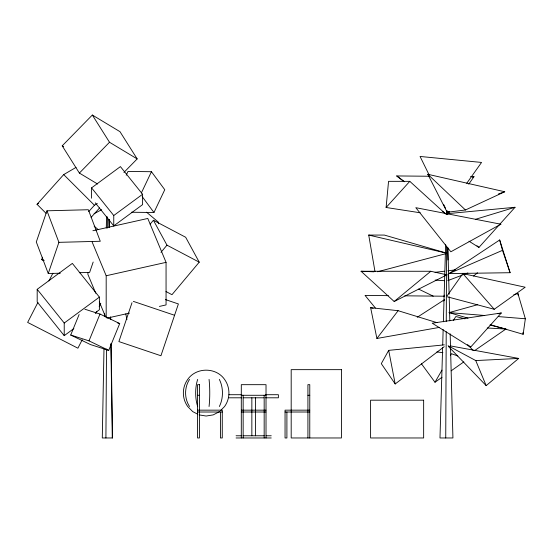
<?xml version="1.0" encoding="UTF-8"?>
<svg xmlns="http://www.w3.org/2000/svg" width="553" height="553" viewBox="0 0 553 553"><rect width="100%" height="100%" fill="white"/><g stroke="black" fill="none" stroke-linecap="round" stroke-linejoin="round"><path stroke-width="0.83" d="M445.739 437.969L446.216 331.71M446.264 321.348L446.596 246.189M446.741 214.225L446.755 210.769L446.658 214.225M105.913 437.969L106.515 349.005M107.33 228.078L107.406 216.852M103.985 349.005L102.284 437.969L112.591 437.969L111.084 343.821M104.614 316.178L104.662 313.592M106.3 228.078L106.515 216.852M442.628 347.595L439.981 437.969L452.928 437.969L450.17 333.825M442.704 345.017L443.153 329.526M443.382 321.777L445.642 244.315M446.548 213.334L446.624 210.748M420.204 212.774L386.112 207.486L388.552 181.343L409.794 181.343L445.49 213.817M490.221 324.659L523.131 334.295L525.35 318.77L517.919 293.525L513.82 294.659M444.004 296.795L444.329 295.115M131.994 302.726L118.888 341.581L160.923 355.752L178.391 303.95L165.458 299.588M48.249 273.514L58.908 242.338L100.273 241.267L88.335 209.732L46.964 210.804L36.304 241.979L48.249 273.514L60.318 273.203M93.174 262.046L89.621 272.442L79.279 272.705M43.922 260.663L41.648 259.564L42.616 257.2M84.886 309.224L99.996 314.049L119.711 323.574L108.727 350.395L90.436 344.554L70.715 335.028L79.12 314.519M70.715 335.028L89.005 340.869L99.996 314.049M126.202 175.232L127.999 171.437L151.446 171.707L164.766 189.72L153.955 212.511L131.351 212.248M141.354 192.976L151.446 171.707M37.901 302.429L27.65 322.42L77.897 348.196L82.231 339.763M48.927 280.945L52.888 273.23M95.628 313.648L96.83 311.304M99.181 306.728L100.777 303.618M444.377 344.858L388.69 350.367L381.307 363.653L395.188 383.955L444.218 346.676M421.427 363.763L434.99 382.234L441.978 370.109M450.605 355.13L451.428 353.706L457.801 355.98M453.287 320.56L455.824 316.53L465.004 318.825M447.681 214.35L449.589 211.605M468.723 184.197L473.983 176.663L470.548 176.628M447.045 295.938L462.868 273.611L525.17 287.221L494.244 309.279L447.391 296.837M466.718 183.32L481.552 162.437L420.059 156.458L429.017 174.693M398.125 310.696L370.641 307.689L376.89 338.477L398.125 310.696L436.925 322.627M150.139 224.159L153.409 220.253L185.663 237.258L199.232 262.17L171.969 294.694L165.969 291.528M160.978 252.32L166.971 245.166L153.409 220.253M46.079 213.334L37.037 204.313L63.706 174.596L76.044 167.372M88.757 211.571L94.425 205.246L97.335 203.545M91.114 217.391L99.623 207.907M468.992 241.184L478.926 247.44L515.05 207.271L447.28 213.672M470.596 347.18L501.301 312.984L432.218 323.194L470.596 347.18L469.4 345.998M386.112 207.486L409.794 181.343M97.584 184.018L79.383 173.068L62.213 145.833L92.337 115.031L120.001 131.683L137.172 158.911L123.913 172.46M79.383 173.068L109.508 142.259L92.337 115.031M220.654 410.492L224.573 406.524A23.067 22.784 -90 0 0 224.573 379.406C216.036 367.095 196.246 367.095 187.709 379.406A23.067 22.784 -90 0 0 187.709 406.524L192.748 411.626L197.691 414.176M448.545 346.565L486.17 385.628L518.679 358.427L450.764 345.971M394.178 301.503L430.808 271.267L446.921 274.848L394.178 301.503L361.068 271.267L430.808 271.267M443.188 300.977L444.508 299.892M473.562 276.03L477.522 272.781M91.57 198.223L91.57 187.868L120.416 166.605L142.598 194.262L142.598 204.617L113.752 225.88L95.268 202.833M113.752 225.88L113.752 215.525L142.598 194.262M73.881 328.544L64.224 335.657L37.189 301.952L37.189 289.323L72.353 263.408L99.395 297.12L99.395 309.742L95.254 312.791M64.224 335.657L64.224 323.035L99.395 297.12M434.99 382.234L442.027 377.27M451.172 370.814L463.843 361.876M474.522 350.671L505.912 329.035L490.048 325.074M448.995 273.576L499.67 239.981L510.094 272.712L448.995 273.576L502.504 250.343L499.67 239.981M417.239 317.291L444.667 299.539M37.037 204.313L38.496 203.469M472.504 177.52L473.983 176.663M94.093 213.679L101.683 209.698M219.534 411.626L213.181 414.902L206.138 416.029L199.101 414.902M465.446 209.981L504.737 191.753L427.794 174.285L447.163 212.269L465.446 209.981L427.794 174.285M447.902 280.592L462.28 275.104M463.877 274.495L467.873 272.975M447.163 212.269L449.561 211.412M498.343 194.027L504.737 191.753M475.635 219.271L515.05 207.271M468.011 318.155L449.091 312.611L477.771 304.662M377.595 271.758L446.375 253.53M498.032 313.793L501.301 312.984M92.904 230.732L147.789 218.456L166.059 262.357L166.059 304.924L159.409 306.417M106.183 317.47L106.183 275.753L166.059 262.357M107.012 318.134L129.471 313.116M376.89 338.477L439.227 327.424M435.073 272.332L444.467 271.198M447.882 270.79L455.568 269.864M448.117 345.743L475.76 360.57L518.679 358.427M374.989 271.558L368.72 235.066L384.356 235.066L445.538 252.832M228.942 394.711L241.758 394.711M265.454 394.711L278.38 394.711L278.38 397.801L265.454 397.801M197.552 395.284L199.405 395.284M241.302 395.284L266.021 395.284M307.917 395.284L309.77 395.284M228.942 397.801L241.758 397.801M243.334 397.801L263.988 397.801M197.552 410.16L222.271 410.16L222.271 437.969L220.412 437.969L220.412 412.013M241.302 410.16L266.021 410.16M309.77 410.16L285.051 410.16L285.051 437.969L286.903 437.969L286.903 412.013M197.552 412.013L222.271 412.013M241.302 412.013L266.021 412.013M285.051 412.013L309.77 412.013M236.076 435.771L241.26 435.771M243.085 435.771L264.23 435.771M266.062 435.771L271.24 435.771M236.076 437.969L271.24 437.969M404.222 181.75L396.715 175.944L429.335 176.248M388.379 295.648L365.056 295.413L375.349 307.973M404.796 295.814L444.536 296.214M361.068 271.267L373.946 271.806M445.2 274.779L446.921 274.848M487.248 327.998L505.912 329.035M435.128 280.074L444.536 280.717M449.091 312.611L484.677 315.486M498.232 316.579L525.35 318.77M436.891 351.936L442.877 352.662M368.72 235.066L447.19 253.309M370.641 307.689L373.151 308.284M41.648 259.564L44.033 260.325M117.326 322.814L119.711 323.574M133.349 301.378L174.568 315.272M418.642 289.115L433.22 296.159M89.005 340.869L108.727 350.395M166.971 245.166L199.232 262.17M109.508 142.259L137.172 158.911M62.213 145.833L63.671 146.711M396.715 175.944L403.607 181.066M442.428 211.336L445.836 213.976M146.531 212.179L158.352 222.126L158.511 223.827M94.176 226.198L98.116 229.509M476.969 245.753L478.926 247.44M63.706 174.596L94.425 205.246M467.562 344.547L473.257 350.554M462.868 273.611L494.244 309.279M91.57 187.868L113.752 215.525M37.189 289.323L64.224 323.035M142.169 196.571L153.955 212.511M443.575 204.327L445.442 208.122M475.76 360.57L486.17 385.628M92.157 242.041L106.183 275.753M95.745 293.235L87.913 274.419L87.913 272.719M99.333 301.855L105.533 316.751M46.964 210.804L58.908 242.338M502.504 250.343L510.094 272.712M388.69 350.367L395.188 383.955M125.801 313.883L126.9 319.669M517.919 293.525L518.133 295.219M522.91 332.595L523.131 334.295M447.895 247.758L449.126 294.237M449.195 296.816L449.831 320.913M447.66 247.917L447.909 260.007M448.2 273.832L448.345 280.744M109.1 219.444L109.224 227.214M110.655 317.042L110.697 319.634M109.017 219.444L109.135 227.214M110.476 317.042L110.517 319.634M110.877 343.821L112.28 437.969M309.77 437.969L309.77 384.674L307.917 384.674L307.917 437.969M266.021 437.969L266.021 384.674L241.302 384.674L241.302 437.969M264.168 395.284L264.168 437.969M255.465 397.801L255.465 435.771M251.85 397.801L251.85 435.771M243.154 395.284L243.154 437.969M219.334 379.406A23.067 16.314 -90 0 1 219.334 406.524M189.513 406.524A23.067 20.551 -90 0 1 189.513 379.406M197.67 406.524A23.067 10.472 90 0 1 197.67 379.406M209.062 379.406A23.067 3.608 -90 0 1 209.062 406.524M500.859 224.207L450.847 251.781L415.815 207.679L500.859 224.207M341.422 369.653L291.189 369.653L291.189 437.969L341.422 437.969L341.422 369.653M199.405 384.674L197.552 384.674L197.552 437.969L199.405 437.969L199.405 384.674M423.646 400.192L370.593 400.192L370.593 437.969L423.646 437.969L423.646 400.192M447.004 214.191L446.914 210.748L446.955 214.225"/></g></svg>
